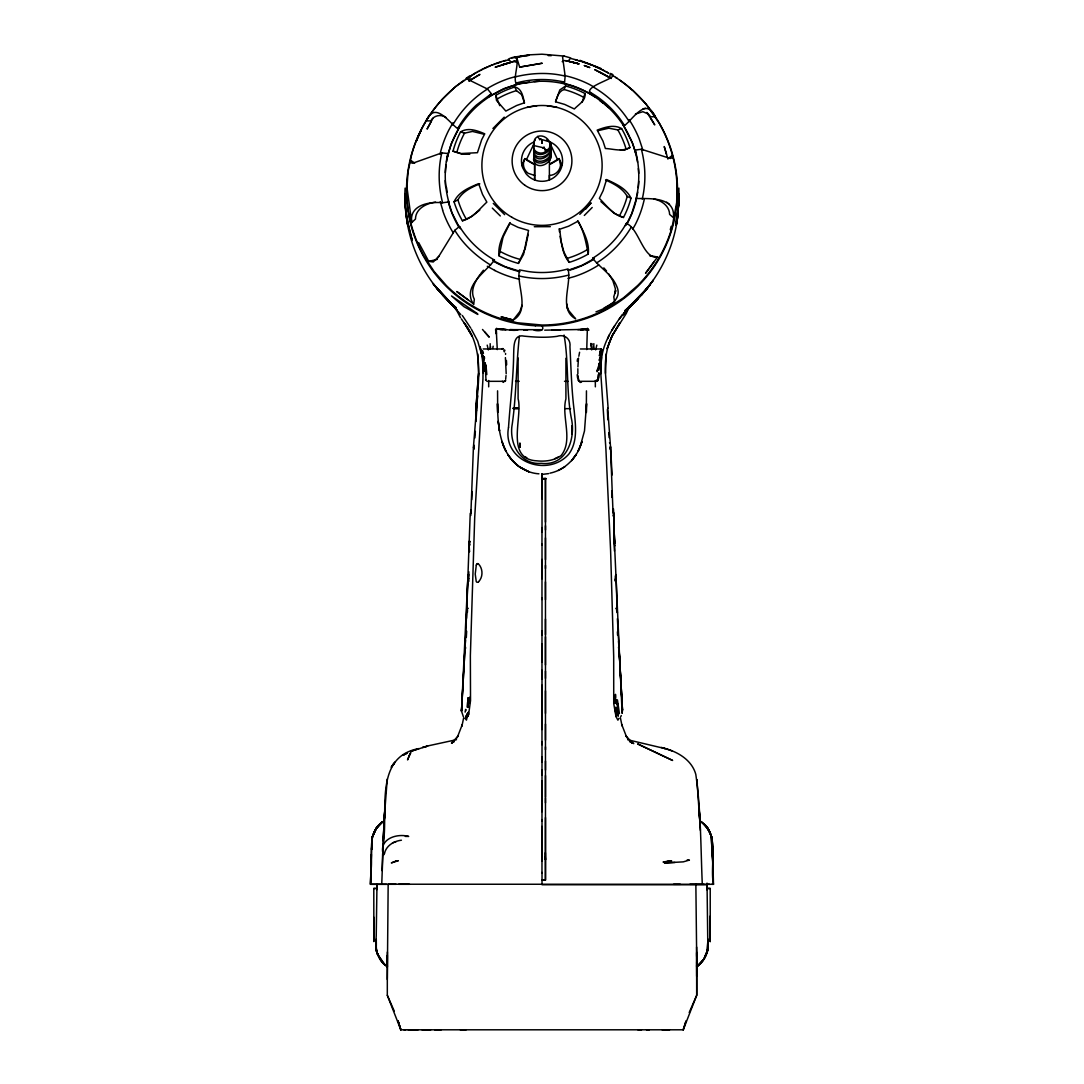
<?xml version="1.0" encoding="UTF-8"?>
<svg xmlns="http://www.w3.org/2000/svg" width="1084" height="1084" viewBox="0 0 1084 1084"><rect width="100%" height="100%" fill="white"/><g stroke="black" fill="none" stroke-linecap="round" stroke-linejoin="round"><path stroke-width="1.5" d="M376.487 888.46L377.313 888.46L373.804 888.46L373.844 941.589L373.804 917.227M385.213 965.194C376.067 958.148 375.498 946.454 376.229 935.899L376.975 884.463M398.126 1021.169L400.823 1029.8L387.313 995.288L387.313 979.34M387.313 979.489L388.167 884.219L713.489 884.3L712.744 858.135M475.998 421.527L477.556 395.633L473.423 447.231L470.808 515.428M485.564 369.847L486.025 371.406L486.025 369.468M534.642 164.307L534.642 180.107L534.642 164.307L524.886 158.616L524.263 159.876A11.165 10.813 44.3 0 0 528.125 173.291L534.629 175.445M541.973 873.311L542.014 819.585M541.973 826.414L542.014 860.926M541.973 820.859L542.014 803.203M541.973 801.049L542.014 770.114M542.014 780.656L541.973 811.699M541.973 774.952L542.014 756.849M541.973 744.694L541.973 717.92M542.014 716.375L542.014 685.251M541.973 679.261L541.973 630.739M541.973 599.52L542.014 544.195M542.014 532.041L542.014 473.965L542.014 498.789M545.469 522.082L545.469 478.654L542.014 478.708L542.014 477.787M619.913 80.23A135.527 135.107 0 0 1 548.761 325.728L542.014 325.945C547.352 334.712 524.006 328.303 539.426 330.213M545.469 746.876L545.469 880.127L542.014 880.14L545.455 880.032L545.469 817.607M545.469 740.155L545.469 690.847M545.469 664.966L545.469 636.836M545.469 565.401L545.482 713.394M545.469 559.601L545.469 525.726M549.385 180.107L549.385 164.307L559.127 158.603L560.55 165.188A11.138 10.799 -44.4 0 1 551.837 175.107L549.385 175.432L549.385 178.481M622.46 709.424L622.121 713.082L613.788 528.03L614.98 543.423M707.825 940.126L707.811 949.896L706.795 952.89L707.866 949.245L707.039 883.392M707.811 941.861L707.784 950.018L707.811 941.711M710.223 916.034L710.223 941.562L710.223 888.46L706.673 888.46L710.223 888.46M376.202 940.844L376.229 949.652C376.744 929.855 374.617 949.056 377.693 954.543L376.175 949.814L376.202 939.313M387.313 978.554L387.367 952.023M387.327 965.6L387.327 966.928L381.527 961.291L377.625 954.462L376.162 949.34L376.284 939.706L376.243 949.083M475.971 409.183L478.559 373.33L477.773 353.94M488.681 386.853L488.694 380.511M565.916 358.276L565.916 398.858C561.16 416.459 573.517 440.145 561.133 455.551C554.195 460.592 545.13 461.784 536.729 460.822C504.778 459.209 522.962 416.73 518.098 398.804L518.111 357.923M376.175 949.814L376.202 940.113M387.327 966.738L387.34 955.343M463.451 716.944L461.499 711.118L465.835 633.097L470.226 513.315M615.251 581.173L615.333 575.875M696.7 966.345L696.687 961.86M405.131 188.101C403.885 205.879 407.421 223.494 412.299 240.512C408.316 225.648 404.766 210.418 404.955 194.971M609.845 447.8L610.495 446.391L607.69 408.194M384.156 821.184C378.235 823.691 370.755 834.463 371.88 843.122M679.058 194.971L678.977 203.575L675.684 225.147L678.977 203.575L678.896 188.101M404.82 193.63L405.281 208.453L407.516 224.252L406.039 213.9L406.581 219.036M474.209 447.895L474.033 445.253M475.822 413.153L475.93 409.725C478.884 380.891 483.749 347.571 464.25 323.018L472.123 336.108L466.188 325.918M614.899 703.462L614.98 697.31M698.801 965.166C705.738 959.272 709.275 949.909 707.811 940.871L707.811 949.896L705.332 956.847L702.5 961.305L696.7 966.901L696.687 965.505M588.26 254.022C589.696 242.166 583.165 231.326 578.165 221.122L568.639 226.19L559.642 229.252C561.255 240.567 561.526 253.236 569.249 262.369A92.14 91.815 -4.1 0 0 588.26 254.035C585.943 242.789 584.181 230.919 577.582 220.851M497.57 390.836L497.678 412.503L497.475 403.654C497.827 425.741 499.467 451.838 518.68 466.296L512.393 460.646L507.691 454.304C514.453 465.063 526.052 473.044 538.938 473.816M613.056 513.667L610.495 446.391M707.811 949.096L707.838 943.785M554.927 458.613L558.653 456.852M468.803 697.784L468.667 703.651L468.803 697.784L468.844 700.643M466.54 618.341L467.963 575.333L461.499 711.118L461.594 708.95M396.121 884.3L370.511 884.3L371.284 858.135M376.798 889.679L376.934 884.72M370.904 869.991L370.511 884.3L381.744 884.3L384.048 823.095M577.853 368.723L577.867 373.939M593.856 343.642L593.707 349.251L593.422 346.69M495.754 95.338L496.513 100.46L505.849 111.083L516.662 105.5L524.344 102.817C523.152 96.788 521.919 88.481 514.778 87.005A92.14 91.896 4.8 0 0 495.754 95.338L499.765 105.649M370.511 884.3L371.406 854.436M370.85 871.753C373.343 855.398 366.392 833.772 382.015 822.119L376.487 828.013L372.11 837.634M382.096 870.655L382.652 853.487M590.712 345.62L590.78 343.465L591.688 349.902L591.85 343.587L591.105 345.308M371.284 858.284L371.758 845.967M467.502 609.547L467.394 612.338L466.743 610.17L467.665 608.124M467.611 702.12L467.407 707.364L468.058 697.676L467.854 699.776M468.816 571.742L468.83 581.363M509.29 62.696L501.662 64.945L512.569 61.815L495.158 67.208L515.32 60.921L511.16 62.14L508.369 59.132C524.941 50.392 512.204 75.745 515.984 83.075L519.06 83.671L539.249 81.246M497.285 349.604L496.323 331.026L496.364 333.994C492.163 324.062 510.103 332.327 517.908 329.861L509.805 329.644L542.014 329.699M466.648 631.186L466.31 637.473M466.499 716.795L466.906 713.746M471.689 499.778L472.082 491.567M469.074 543.138L469.494 551.77L468.952 548.531M382.991 844.992C389.048 813.447 372.72 756.889 418.912 748.597L410.985 751.307M469.115 541.959L469.196 541.228L469.955 541.715M699.871 821.157C720.711 832.458 709.397 864.571 713.489 884.3L711.917 884.3M384.806 810.033L383.14 840.994L384.495 815.249L384.129 821.672M586.742 349.604L587.379 328.276M614.113 541.309L614.452 551.092M384.129 821.523L384.17 820.737M383.722 829.138L384.861 809.179L384.102 822.268M461.499 711.118L465.47 640.224M466.77 609.479L466.96 607.988L467.976 608.354M384.522 814.775L387.232 779.125M475.361 431.391L474.9 437.922M468.302 712.337L468.003 716.402L468.64 714.383L468.302 712.337L466.445 720.101L464.846 718.055M598.544 377.842L598.91 372.788L598.436 379.115M475.903 408.329L478.559 373.37M465.754 710.874L465.863 709.641M606.254 353.94L605.468 373.37L608.124 408.18M608.476 107.56C595.211 95.446 579.249 86.273 561.498 82.872L564.574 82.167L565.157 76.11L562.569 56.829L564.059 56.07L570.807 57.98L568.152 61.111L564.087 60.555L562.189 61.68M384.183 820.547L376.446 828.257L382.015 822.119M601.295 361.69C602.216 344.021 612.189 328.791 622.162 314.834M615.387 580.685L615.495 579.615M505.686 378.953L506.025 375.592M597.216 380.457L596.972 379.644M617.406 709.952L618.165 716.226L617.081 701.741M521.987 305.336L519.927 311.487L513.22 320.024L501.296 316.894L513.22 320.024C530.645 310.01 516.255 285.566 519.439 269.902L528.057 271.501A93.847 93.522 0.1 0 0 548.965 272.26A97.736 97.411 -0.4 0 0 568.043 268.927C571.918 284.591 558.057 309.225 575.658 318.872L568.748 310.593L566.688 305.268M677.243 220.337L676.511 224.252L677.974 213.9C674.384 251.651 654.167 286.989 624.818 310.742L642.08 294.279L653.354 280.146L645.224 290.81L629.086 307.382L643.571 292.382M373.804 938.432L373.804 935.519M601.268 355.62L601.999 350.566M600.59 349.793L600.915 349.089M598.083 369.536L599.1 363.438L598.083 369.536L598.544 368.167M622.379 711.023L622.121 713.082M578.842 356.229L579.588 352.259M578.477 358.072L577.908 366.948M490.605 346.69L490.266 349.17L490.158 343.682M598.178 374.739L598.043 380.484M677.446 219.036L679.207 193.63M447.191 158.007L447.895 153.508L441.784 152.912L412.679 163.25L410.917 162.654L410.592 160.296L414.684 163.074M533.802 144.809C531.688 151.408 540.848 155.527 545.604 151.543L544.06 147.302L543.043 147.898L544.06 147.302M612.907 515.821L613.788 514.046L613.449 508.884M618.842 646.457L618.49 647.893M577.203 361.257L577.555 359.034M468.342 576.674L468.681 574.534M496.648 328.262L496.391 329.861L495.483 329.942L496.865 329.075M468.64 714.383L470.524 700.698L470.361 655.698L474.711 517.339L482.963 378.668L483.03 363.248M467.245 716.429L467.882 712.947L467.245 716.429L467.746 714.708M492.759 348.425L493.166 346.216M528.193 234.361L525.212 248.521L518.437 263.398A92.14 91.801 -0.1 0 1 499.074 255.878C497.488 243.995 504.141 233.25 509.643 223.25L518.125 227.369L528.545 230.458L523.545 254.415L518.437 263.398M496.269 330.376L496.567 328.777L495.605 329.983M465.104 712.134L465.619 709.383M654.058 199.063C661.674 200.581 669.356 205.946 669.627 214.402L673.435 217.708C675.562 196.57 650.143 198.724 636.173 198.507C639.885 182.6 639.641 165.798 635.238 150.053L641.389 149.253L670.305 158.454L672.066 157.844L672.283 155.473L668.327 158.4M441.784 152.912C437.963 169.307 438.424 186.489 442.584 202.762L448.79 201.949C444.426 186.218 444.047 169.402 447.895 153.508M600.048 359.143L601.634 353.194M642.243 199.077C646.118 182.708 645.603 165.513 641.389 149.253M463.573 718.231L461.933 726.09L462.299 724.532L457.597 736.619L451.459 743.123L454.277 741.361L451.649 742.811L453.668 741.849M533.775 150.893C533.396 166.773 556.295 155.96 550.171 143.833M596.85 381.161L596.891 380.511M600.224 353.587L599.737 354.685L600.604 351.785L599.384 355.728L600.834 349.604M629.533 305.986L626.349 313.33L611.904 336.121L619.763 323.018L611.999 336.121L607.04 348.763L612.392 335.322C606.457 347.043 604.696 360.335 605.468 373.343M615.482 580.089L615.495 578.639M599.886 357.652L599.262 360.471L600.577 356.541L598.978 370.078M707.811 941.061L707.256 951.915L707.811 941.373M447.57 156.448L451.201 143.901L459.291 127.302L457.678 128.617C448.342 121.855 435.05 100.785 426.107 120.893L430.741 120.88C433.79 115.297 440.971 113.942 446.066 117.519M533.775 153.359C532.258 167.722 555.144 160.391 550.238 148.413M595.672 349.875L596.823 345.132M470.863 509.846L470.795 513.301M411.879 153.508L408.058 171.692L406.771 190.228A135.08 134.66 0.2 0 0 423.966 255.987L434.156 271.542L446.391 285.566A135.134 134.714 -0.1 0 0 499.25 318.113L517.298 322.761L542.027 325.037A135.08 134.66 0 0 0 607.988 307.897L623.598 297.748L637.649 285.539A135.08 134.66 0 0 0 672.134 226.922L676.673 202.586L677.066 183.169M636.443 198.345L631.62 213.873L626.267 224.794M670.278 229.645L671.186 226.271M468.966 547.19L469.751 544.48M533.734 146.787C532.352 160.567 554.805 153.969 550.347 142.031L542.786 139.822M533.924 154.741C531.539 169.524 555.536 162.315 550.184 149.944M696.7 966.887L703.895 959.055L707.866 949.327L703.909 959.069L696.7 966.901L700.698 963.337L698.801 965.194M533.924 148.671C531.106 162.519 554.29 157.397 550.116 145.432M519.371 336.352C516.133 365.43 516.404 395.01 512.258 424.101C508.748 442.665 519.764 465.212 541.241 463.342C566.837 466.418 576.051 438.166 571.241 417.774C566.133 390.497 568.897 362.124 564.046 335.051M706.294 954.435L707.852 949.367M555.672 101.733C557.068 96.991 558.816 91.191 564.046 89.511L565.591 85.975A92.154 91.923 0.1 0 1 584.94 93.495C586.241 100.433 578.436 104.592 574.357 108.969L564.629 104.403L555.482 101.76L559.818 89.931L565.591 85.975M614.465 543.409L613.815 513.057L612.988 511.933M533.951 141.909L533.653 145.527L543.165 147.722M373.844 832.702L376.487 828.027L372.097 837.688L376.487 828.013L379.996 823.962M636.173 198.507L636.836 196.814M384.427 853.542C386.256 845.642 393.722 841.103 401.419 840.222M476.31 564.981L475.226 574.032L476.228 581.444A9.634 2.927 -79.9 0 0 476.594 582A9.878 3.049 -77.5 0 0 477.258 582.271A10.434 3.225 -75.2 0 0 478.586 581.769M372.097 837.661L373.926 832.607M597.962 379.59L597.65 380.918M499.087 255.878L503.044 237.125L510.171 222.64M476.052 411.69L476.499 410.497M625.468 225.567L626.335 223.385C639.072 228.345 643.056 259.781 657.907 257.125L649.546 255.485L650.861 256.027M524.886 158.616L521.932 165.635M607.717 338.642L609.194 335.105M539.764 139.646L540.482 138.915L539.764 139.646L537.705 136.462L535.618 138.156A9.959 9.891 -22.7 0 0 534.642 139.497L533.653 145.527M582.176 102.167L584.94 93.495M600.888 352.856L600.36 354.089L601.335 351.988M615.793 581.566L616.024 574.601L617.189 612.189M689.194 1012.537L696.714 995.288L696.673 953.175M620.685 716.781L621.281 715.562M619.005 718.272L617.907 720.169L616.01 716.565L613.734 703.638L613.693 656.511L610.604 550.645L605.902 449.128L600.834 373.777L601.363 357.3L600.834 373.777L600.807 366.46M454.061 201.841C458.464 191.909 469.223 187.546 478.64 183.657L482.543 194.429L486.851 202.125C479.399 209.009 472.692 218.155 462.421 220.797A92.154 91.815 4.1 0 1 454.061 201.841L457.936 199.876C462.407 191.516 471.472 187.356 479.819 183.86M614.614 325.81L611.945 330.146M502.881 348.52L501.702 349.143M432.95 118.278L427.069 129.077L430.863 122.099M632.812 229.009L635.292 224.591A104.674 104.362 0.6 0 0 644.275 199.334M452.895 122.858L448.735 130.215A104.728 104.416 0.2 0 0 440.077 154.05M534.209 141.286L535.225 139.89M469.941 541.295L469.413 545.537M626.335 223.385C618.314 237.64 606.552 249.713 592.623 258.277C600.238 267.883 611.823 274.496 616.715 286.217C623.178 300.322 606.566 307.91 595.956 311.867M452.787 124.917C461.215 110.365 473.22 97.899 487.502 89.037L491.377 93.698L488.735 96.842L503.789 88.658L519.06 83.671M609.899 449.101L610.617 447.109L612.067 475.022M480.104 274.401C475.171 281.379 469.806 290.783 474.331 299.279L473.681 304.55C461.635 286.691 485.266 272.64 494.494 260.079C480.239 252.057 468.085 240.377 459.508 226.448L454.792 230.323L438.844 256.298L433.248 261.989L428.722 261.352L418.668 242.559M505.808 380.172L504.114 381.595M631.281 227.139C622.677 241.583 610.888 254.184 596.485 262.978M549.669 162.614C547.583 164.795 552.352 156.001 550.171 154.145M456.107 738.814L458.383 735.48L457.597 736.619M657.08 257.613L645.563 273.249L653.706 262.287M436.527 259.401L438.844 256.298M610.522 77.94L594.804 69.661L610.522 77.94L609.696 77.425L610.333 73.455C622.907 76.991 588.097 84.267 589.533 91.937L592.257 94.931M619.045 319.401L628.151 307.924L624.14 312.829M376.446 828.257L378.099 826.184M480.944 273.358L483.464 270.228M635.238 150.053L636.051 154.497L632.636 143.345L622.853 124.294L624.519 125.568C633.408 118.657 645.901 96.801 655.305 116.652L650.739 116.815L646.891 112.438L654.75 124.89L650.969 118.495M492.922 128.508L504.223 117.14M585.617 209.198L591.105 202.938L579.804 214.32M623.219 314.617L633.733 302.775L622.839 314.916L628.327 308.764M496.729 328.899L495.808 329.942L496.445 329.224M592.189 207.505L584.317 215.459M534.033 143.576L526.323 159.931L533.463 164.036M627.961 309.197L638.923 297.314L627.175 309.916L638.097 298.439L631.2 305.566L636.66 300.024M441.513 99.999L455.565 86.544L476.039 72.52M476.838 564.032L477.692 563.599M478.6 581.702C483.22 577.013 483.03 568.517 478.423 563.91A10.23 2.94 77 0 0 477.692 563.585M407.245 189.402L411.744 222.545L415.47 219.076C415.592 208.562 426.527 203.304 435.578 202.098M479.792 210.066L471.77 216.448L462.421 220.797M545.604 151.543L549.371 148.02L550.469 142.939M541.621 139.484L542.014 143.237L541.621 139.484L540.401 139.091M469.48 80.541L470.239 79.959L469.44 76.056L465.998 78.454L487.502 89.037M581.498 382.11L580.238 382.449L579.127 381.121M491.377 93.698L476.323 105.134A97.587 97.275 -0.1 0 0 468.559 113.142A95.284 95.013 1.8 0 0 457.665 128.617M629.953 147.532C622.663 152.194 613.409 148.887 605.387 148.494L603.002 141.15L597.176 130.107C604.845 127.316 613.91 124.091 621.606 128.576A92.14 91.896 -4.5 0 1 629.953 147.532L624.289 149.89M593.883 258.832L581.769 265.445L568.043 270.295M603.964 308.113L614.587 301.948L613.788 296.759L615.726 290.471L615.211 292.897L615.346 288.615L612.826 280.58L608.625 273.791M550.008 473.152C563.761 470.375 574.899 459.697 580.116 446.906L577.948 451.405L582.067 441.554L580.116 446.838L584.493 430.931L586.552 403.654L586.336 412.503L586.458 390.863M550.564 164.036L557.691 159.931L550.279 143.874M558.26 470.483L564.927 466.716M614.438 541.431L613.774 513.355M616.105 608.314L617.067 607.988L617.365 612.921M460.564 131.882C468.152 127.14 477.299 130.636 484.765 133.833L481.689 139.7L477.434 152.695L461.12 153.535L453.031 151.177A92.14 91.855 6.1 0 1 460.564 131.882L464.508 133.156L472.488 131.421L483.911 134.213M635.427 114.037L642.88 111.706L648.205 113.996M411.812 751.022L428.736 745.724L456.486 739.681M598.3 130.608L608.802 128.197L617.826 129.917L621.606 128.576M537.705 136.462C542.664 134.538 548.328 137.993 549.873 142.871M428.722 261.352L437.137 259.401M392.543 842.824L395.931 841.78M567.975 278.358L574.493 276.528A104.66 104.349 0.2 0 0 598.761 264.997M516.052 76.476L509.534 78.292A104.755 104.43 -0.1 0 0 486.499 89.037M422.624 747.445L427.597 746.09L422.746 747.418M515.984 83.075C531.77 78.671 548.639 78.387 564.574 82.167M643.015 108.82L645.441 108.251M568.843 275.038C552.569 279.333 535.266 279.767 518.857 275.932M527.095 107.37L537 105.676M515.171 76.896C531.499 72.858 548.748 72.113 565.157 76.11M519.656 67.1L542.014 63.265L519.656 67.1L517.109 58.888M522.258 83.4L529.52 82.127M592.623 258.277L594.303 258.019M511.77 57.913L522.759 56.219M525.903 55.731L529.033 55.257L515.496 57.262M514.507 57.059L529.168 54.85L542 54.2L564.059 56.07M544.71 330.159L588.043 329.346L577.826 329.658M620.333 149.931L625.888 149.47M674.98 862.457L664.411 862.918L683.259 861.861L689.397 860.086L687.175 859.951M583.897 329.441C579.019 329.672 590.482 329.265 585.13 329.414L586.268 329.373M550.333 226.651L534.29 226.719M548.612 473.613L542.014 474.413M469.778 154.253L462.109 154.185L453.031 151.177M580.821 329.577L582.758 329.509L580.292 329.59M527 329.929L523.802 330.024L527.556 329.997M662.094 1029.8L669.587 1029.8M649.33 1029.8L646.565 1029.8M503.423 382.381L502.258 381.311M408.058 1029.8L683.232 1029.8L696.714 995.288L696.7 965.316M421.974 1029.8L430.782 1029.8M513.044 408.275L517.949 408.262M398.546 884.3L409.467 884.3M513.464 408.79L518.504 408.776M565.523 408.654L570.563 408.641M673.557 884.3L680.305 884.3M695.887 884.3L704.139 884.3M405.728 1029.786L400.823 1029.8L398.113 1021.169L400.823 1029.8M434.67 1029.8L441.229 1029.8M483.166 348.967L503.437 348.98M580.346 348.98L600.78 348.967M486.879 381.324L505.442 381.324M515.564 381.311L519.182 381.297M564.507 381.311L568.07 381.311M579.696 381.311L596.728 381.324M513.26 408.18L518.125 408.167M542.014 478.654L545.469 478.654L545.469 530.008M405.321 836.414L408.682 836.414C395.823 832.973 378.099 839.666 383.479 855.059A9.553 1.247 -79.6 0 0 384.468 853.135M386.582 884.3L381.758 884.3M403.844 1029.8L418.099 1029.8M442.584 202.762C429.576 201.407 408.898 204.89 411.744 222.545M689.898 884.3L695.86 884.3M706.226 884.3L709.505 884.3M373.804 888.46L375.416 888.46M460.253 1029.8L466.147 1029.8M637.839 1029.786L641.538 1029.8M505.7 329.644L497.678 329.224L506.214 329.644M535.266 325.769L542.014 325.945M548.179 55.582L551.282 55.677M503.084 329.563L500.063 329.468M513.992 61.49L517.366 62.533M588.287 329.495L586.458 329.373L588.951 330.092L587.379 328.791L587.758 330.376M493.003 259.916L494.494 260.079M547.054 105.676L556.946 107.37M601.728 349.631L601.241 349.129M627.731 739.762L665.454 748.692L661.24 747.391M565.631 60.609L579.195 63.915L566.756 60.812L577.84 63.549L570.618 61.68M519.426 271.163L505.239 266.718L492.963 260.553M571.363 58.631L577.338 60.121M623.449 217.491C613.124 214.862 606.512 205.553 599.357 198.345L603.138 190.648L606.566 179.537C615.82 183.873 626.376 188.386 630.996 198.182A92.14 91.855 -6.2 0 1 623.449 217.491L614.235 213.372L600.915 201.61M663.882 748.204C677.514 751.564 691.836 759.952 695.793 774.328C701.036 810.629 700.684 847.674 702.296 884.3M579.954 60.338L600.942 68.427M672.202 750.968L666.714 749.03M699.844 820.547L707.581 828.257M477.841 314.455L463.938 306.664L451.513 295.973L477.61 313.75M525.374 457.014L526.797 457.651M514.778 87.005L516.485 90.622L521.661 94.674L524.534 103.007M630.156 741.754L632.094 742.662M605.563 179.971C613.774 183.806 622.595 188.169 627.202 196.394L630.996 198.182M631.064 742.106L633.774 743.583L629.492 741.239L632.392 742.987L625.78 735.67L628.043 739.044M487.285 266.257L494.968 270.539M599.899 72.181L611.254 78.522M593.869 86.95L589.588 84.538A104.755 104.43 -0.1 0 0 564.005 75.433M589.533 91.937C603.788 99.945 615.942 111.638 624.519 125.568M593.287 87.032C607.826 95.473 620.36 107.384 629.248 121.665M481.906 350.864L483.058 352.978M490.646 265.079C476.323 256.312 463.573 244.74 454.792 230.323M579.235 381.392L578.206 380.416M609.479 442.692L610.211 443.221M472.787 303.303L456.811 291.542L467.814 299.672M666.66 202.18L669.505 204.348M599.953 100.731L603.449 103.468M504.683 214.673L493.274 203.399M702.012 822.119L707.54 828.041L711.944 837.756L713.001 865.615L711.172 835.181L713.15 871.184M383.329 963.324L387.327 966.914M500.307 215.96L492.326 208.114M546.621 139.917L547.406 140.649M545.225 149.158L546.892 150.717M449.25 301.528L456.296 307.87C429.671 286.244 412.042 254.103 406.785 220.337M376.202 941.901L376.202 949.95L377.693 954.448L385.226 965.166M632.514 90.026L646.01 104.023L660.061 124.443M442.882 295.309L454.928 307.382L434.589 285.593L451.892 304.021L436.866 288.439M607.379 409.467L607.894 419.833M441.947 294.279L449.562 302.192L432.936 283.425L438.803 290.81L452.841 305.105L436.391 287.788M456.052 309.197L445.104 297.314L456.852 309.916L440.456 292.382M504.751 350.051L504.751 350.633M455.7 308.764L450.294 302.775L460.808 314.617M482.502 329.468L489.25 337.151L484.629 331.88M603.829 267.87L606.539 270.986M704.044 823.921C712.649 831.618 712.879 843.542 712.622 854.219M703.99 823.948L710.169 832.702L711.917 837.715L713.001 865.615M483.437 353.438L482.516 350.755M383.357 963.297L377.747 954.435L376.162 949.286L376.771 951.915M474.155 449.115L473.423 447.231M462.326 315.485L470.713 328.073M569.249 262.369L563.924 252.03L560.848 240.878M461.35 318.886L467.624 328.059M579.086 381.283L578.097 379.292M460.47 317.626L454.657 306.569M459.481 227.64L452.055 213.02L448.383 201.719M471.404 329.224L477.719 341.162L482.272 356.622L480.144 346.961L482.272 356.622M710.169 832.715L707.54 828.041L711.917 837.688M707.459 828.081L710.101 832.634M485.51 379.793L486.011 380.443L485.578 372.313M482.353 350.728L482.407 350.931M504.196 350.322L504.534 351.135M626.471 736.686L621.66 724.369L622.053 725.874L620.427 718.014M465.7 648.164L465.185 646.443M587.379 328.791L587.596 329.211M448.342 200.987L448.79 201.949M387.313 995.288L394.264 1011.101M459.508 226.448L460.415 228.616M559.127 158.603L561.837 165.025M468.18 581.471L467.841 578.748M455.47 308.805L455.754 309.577M504.019 350.904L504.345 351.921M485.347 366.677L485.063 365.782L486.025 371.406M616.417 709.342L615.766 707.188L616.85 713.773L616.417 709.342L616.552 711.036M666.484 154.158L664.221 146.543L667.92 159.063M614.547 544.344L614.967 545.794M440.239 201.651L442.692 210.106M642.853 150.012L639.126 138.698A104.687 104.362 -0.2 0 0 629.072 119.606M578.585 379.346L578.897 380.565M619.425 713.624L617.433 699.912M487.204 345.132L488.356 349.929M485.767 367.015L485.198 363.045L485.767 367.015L485.74 365.01M550.035 151.882C555.496 163.128 534.724 172.41 533.504 158.901M550.184 156.448L550.523 158.63M617.894 704.546L617.636 703.394L617.812 710.725M483.789 360.403L483.044 356.582M482.908 356.663L485.09 371.568L482.014 351.663M483.721 357.151L484.196 359.481L483.911 357.584M483.599 356.379L483.925 358.113M483.125 355.742L483.369 356.988M560.089 236.271L560.591 239.347M616.349 608.165L616.606 610.292M577.975 375.633L578.477 379.021M446.486 187.424L447.177 192.383M516.919 58.008L517.19 60.013M481.486 352.151L483.179 365.633M617.88 711.849L618.124 713.949M559.114 228.805L559.493 231.962M577.203 374.712L577.582 377.937M566.918 304.062L567.338 308.425M697.337 784.084L696.917 779.708L700.183 826.889M506.431 360.457L506.648 364.807M545.238 856.983L545.482 859.761L545.374 852.715M617.392 618.734L622.473 710.25L618.558 641.322M608.747 432.597L609.1 437.611M541.797 474.48L541.973 476.946M505.415 357.639L506.187 373.763M486.811 374.576L486.242 367.991M699.898 821.631L699.153 809.179L700.359 830.358M699.316 811.835L700.21 827.39M618.788 643.842L622.473 710.25M484.711 364.143L484.833 366.365M712.418 849.057L711.944 839.463L712.554 852.891M612.067 494.033L612.23 497.475L611.904 490.727M617.406 631.837L617.568 635.183M484.399 356.975L484.48 358.682M615.563 700.034L615.455 694.343L615.495 697.581M695.86 884.219L696.673 956.44M707.025 883.297L707.174 890.005M707.825 940.939L707.838 947.091M707.811 938.907L707.866 949.245M696.66 952.226L696.7 976.332L696.633 947.091M595.333 380.511L595.346 386.853M545.455 798.176L545.469 802.905M545.469 537.921L545.469 568.517M545.455 581.878L545.469 599.682M545.469 619.059L545.469 634.574M545.469 797.282L545.469 775.602M545.469 671.118L545.482 678.421M542 670.291L542.014 729.532M505.564 353.411L505.564 354.4M571.891 425.822L571.891 434.196M545.469 724.085L545.469 749.681M545.469 761.063L545.469 770.114M541.973 527.583L541.973 545.116M542.014 559.439L542.014 578.721M542.014 598.138L542.014 635.21M541.973 643.977L541.973 662.216M542.014 741.998L541.973 762.12M542.014 872.444L542.014 884.3M548.87 141.516A20.555 20.488 -0.5 0 1 558.748 172.722A20.555 20.488 -0.5 0 1 525.943 173.603L522.651 167.722A20.555 20.488 0 0 1 533.165 142.343M638.747 181.258A96.788 96.49 0 0 1 638.3 187.559M637.731 192.112A96.788 96.49 0 0 1 637.216 195.134M636.281 199.632A96.788 96.49 0 0 1 627.175 223.602M593.124 259.686A96.788 96.49 0 0 1 570.333 270.011M520.022 271.705A96.788 96.49 0 0 1 493.681 261.339M458.993 227.315A96.788 96.49 0 0 1 448.437 202.383M445.673 186.895A96.788 96.49 0 0 1 445.267 180.5M445.361 172.627A96.788 96.49 0 0 1 446.093 164.876M446.554 161.841A96.788 96.49 0 0 1 521.892 83.36M534.466 81.544A96.788 96.49 0 0 1 594.723 96.801M604.913 104.389A96.788 96.49 0 0 1 629.56 136.57M630.197 137.953A96.788 96.49 0 0 1 637.541 162.207M638.368 168.562A96.788 96.49 0 0 1 638.706 173.359M411.961 153.549A135.134 134.714 -0.1 0 1 441.622 100.094M578.761 60.69A135.134 134.714 -0.1 0 1 584.696 62.506M586.173 63.008A135.134 134.714 -0.1 0 1 590.55 64.606M591.864 65.108A135.134 134.714 -0.1 0 1 595.766 66.734M597.067 67.303A135.134 134.714 -0.1 0 1 608.395 72.994M615.631 77.371A135.134 134.714 -0.1 0 1 632.406 90.216M660.034 124.782A135.134 134.714 -0.1 0 1 676.917 183.508M453.315 232.924A104.674 104.362 0.6 0 1 442.597 210.282M519.561 279.265A104.66 104.349 0.2 0 1 494.548 270.363M477.407 71.788A135.08 134.66 0 0 1 480.158 70.338M481.54 69.633A135.08 134.66 0 0 1 487.163 66.991M488.45 66.422A135.08 134.66 0 0 1 492.366 64.81M493.681 64.308A135.08 134.66 0 0 1 505.74 60.338M564.046 89.511A86.246 85.921 0.9 0 1 583.409 97.181M497.366 98.861A86.232 85.921 -3.3 0 1 516.485 90.622M456.825 152.465A86.246 85.961 -6 0 1 464.521 133.169M466.188 218.954A86.246 86.015 -5.4 0 1 457.936 199.876M519.981 259.361A86.246 86.029 -1.2 0 1 500.618 251.691M586.674 250.025A86.246 86.029 4 0 1 567.542 258.249M627.202 196.394A86.246 85.988 6.3 0 1 619.52 215.702M617.826 129.917A86.246 85.948 4.8 0 1 626.078 148.982M535.401 325.742A135.527 135.107 0 0 1 464.047 80.297M466.784 78.427A135.527 135.107 0 0 1 478.139 71.639M479.602 70.867A135.527 135.107 0 0 1 482.556 69.39M484.047 68.671A135.527 135.107 0 0 1 490.076 66.002M491.608 65.379A135.527 135.107 0 0 1 494.697 64.2M496.242 63.631A135.527 135.107 0 0 1 500.93 62.045M504.101 61.083A135.527 135.107 0 0 1 508.884 59.783M575.048 59.755A135.527 135.107 0 0 1 579.845 61.056M583.002 62.018A135.527 135.107 0 0 1 587.704 63.59M589.249 64.159A135.527 135.107 0 0 1 592.338 65.338M593.869 65.961A135.527 135.107 0 0 1 599.899 68.631M601.39 69.335A135.527 135.107 0 0 1 604.344 70.826M605.807 71.585A135.527 135.107 0 0 1 608.707 73.17M611.566 74.837A135.527 135.107 0 0 1 617.175 78.36M706.7 884.734A1569.266 0.691 0 0 1 541.986 884.734M476.35 565.13A9.634 2.602 85.9 0 1 476.852 564.114M483.234 362.774L483.22 372.882L482.692 357.422L483.234 362.774M508.531 427.353C502.027 461.689 547.881 478.139 568.883 454.033C578.016 441.486 575.523 424.982 574.168 410.538C571.525 389.373 571.051 368.045 569.94 346.772C571.024 338.926 564.493 333.764 557.027 336.338C546.079 337.869 535.049 337.232 524.1 336.148C513.057 333.628 513.965 347.463 513.653 354.4C513.396 378.817 510.117 403.031 508.531 427.353M468.315 702.039L468.207 707.093L468.315 702.039M469.535 697.432L469.751 702.5L469.535 697.432M616.62 701.416L616.511 703.882L616.389 699.79L616.62 701.416M600.075 351.934L600.021 352.883L600.536 350.728L600.075 351.934M371.88 844.463L371.595 849.531L372.205 841.035L371.88 844.463M597.379 370.254L597.189 371.744L597.758 368.696L597.379 370.254M466.188 716.456L466.025 717.771L466.567 715.115L466.188 716.456M616.349 714.695L616.01 716.565L615.427 710.264L616.349 714.695M601.471 349.509L601.146 350.606L601.471 349.509M685.969 1021.169L683.232 1029.8L685.969 1021.169M409.4 755.196L407.543 759.911L410.795 752.486L409.4 755.196M418.831 135.066L416.256 141.259L420.958 130.5L418.831 135.066M393.031 764.735L391.202 767.323L395.05 762.093L392.11 765.927L394.007 763.38L393.031 764.735M576.336 454.25L571.661 460.632L576.336 454.304M647.636 287.788L628.706 307.3L647.636 287.788M649.872 285.051L641.213 295.255L649.872 285.051M637.162 298.967L633.327 302.883L641.132 294.97L637.162 298.967M616.81 608.707L616.81 608.707M473.518 78.156L468.83 81.11L479.941 74.389L473.518 78.156M405.904 753.692L403.207 755.236L407.191 753.001L405.904 753.692M395.972 861.048L391.338 862.905L398.329 860.71L395.972 861.048M667.92 861.279L663.069 862.037L671.673 861.008L667.92 861.279M546.065 478.572L543.084 478.708L546.065 478.572M557.108 329.888L551.932 330.064L560.103 329.97L557.108 329.888M468.573 578.463L467.895 578.178L468.532 578.463M589.642 67.506L584.384 65.582L589.642 67.506M528.816 471.716L519.101 466.716L528.775 471.743M640.088 745.06L637.622 743.922L672.622 760.453L640.088 745.06M506.079 451.405L503.911 446.906L506.038 451.378M503.911 446.838L501.96 441.486L503.857 446.825M376.826 952.064L376.162 949.354L376.826 952.064M499.534 430.931L498.206 421.148L499.494 430.836M520.171 447.109L519.941 443.234L520.171 447.109M524.683 185.12A29.891 29.81 0 0 0 571.769 163.657A29.891 29.81 0 0 0 529.588 133.725A29.891 29.81 0 0 0 524.683 185.12M511.946 217.328A60.108 59.932 0 0 0 602.121 165.445A60.108 59.932 0 0 0 511.96 113.522A60.108 59.932 0 0 0 511.946 217.328"/></g></svg>
